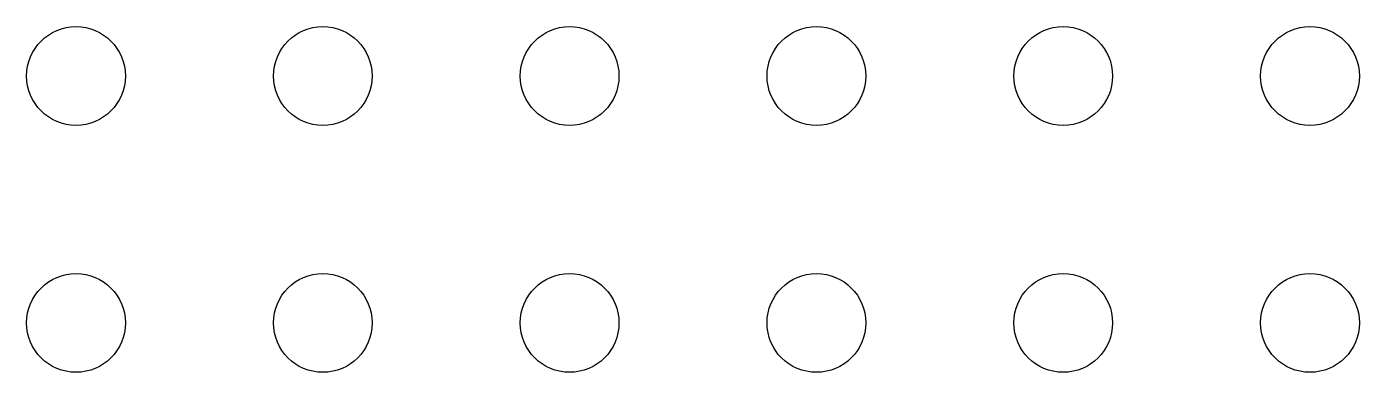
# Model space of a CAD drawing. Header units: inches. Extents: x 1.99 to 4.39, y -4.22 to -2.13.
# Drawn here: x 3.219 to 3.759, y -2.275 to -2.135 of the extents above; entities that cross this region are included whole.
import ezdxf

# ---------------------------------------------------------------- set-up
doc = ezdxf.new("R2010")
doc.units = ezdxf.units.IN
doc.header["$MEASUREMENT"] = 0
doc.layers.add('BLACK', color=250, linetype='CONTINUOUS')

msp = doc.modelspace()

# ---------------------------------------------------------------- linework, layer by layer
at = {"layer": 'BLACK'}
for centre in [(3.23898, -2.15472), (3.23898, -2.15472), (3.33898, -2.15472), (3.33898, -2.15472), (3.43898, -2.15472), (3.43898, -2.15472), (3.53898, -2.15472), (3.53898, -2.15472), (3.63898, -2.15472), (3.63898, -2.15472), (3.73898, -2.15472), (3.73898, -2.15472), (3.23898, -2.25472), (3.23898, -2.25472), (3.33898, -2.25472), (3.33898, -2.25472), (3.43898, -2.25472), (3.43898, -2.25472), (3.53898, -2.25472), (3.53898, -2.25472), (3.63898, -2.25472), (3.63898, -2.25472), (3.73898, -2.25472), (3.73898, -2.25472)]:
    msp.add_circle(centre, 0.02, dxfattribs=at)

doc.saveas('drawing.dxf')
